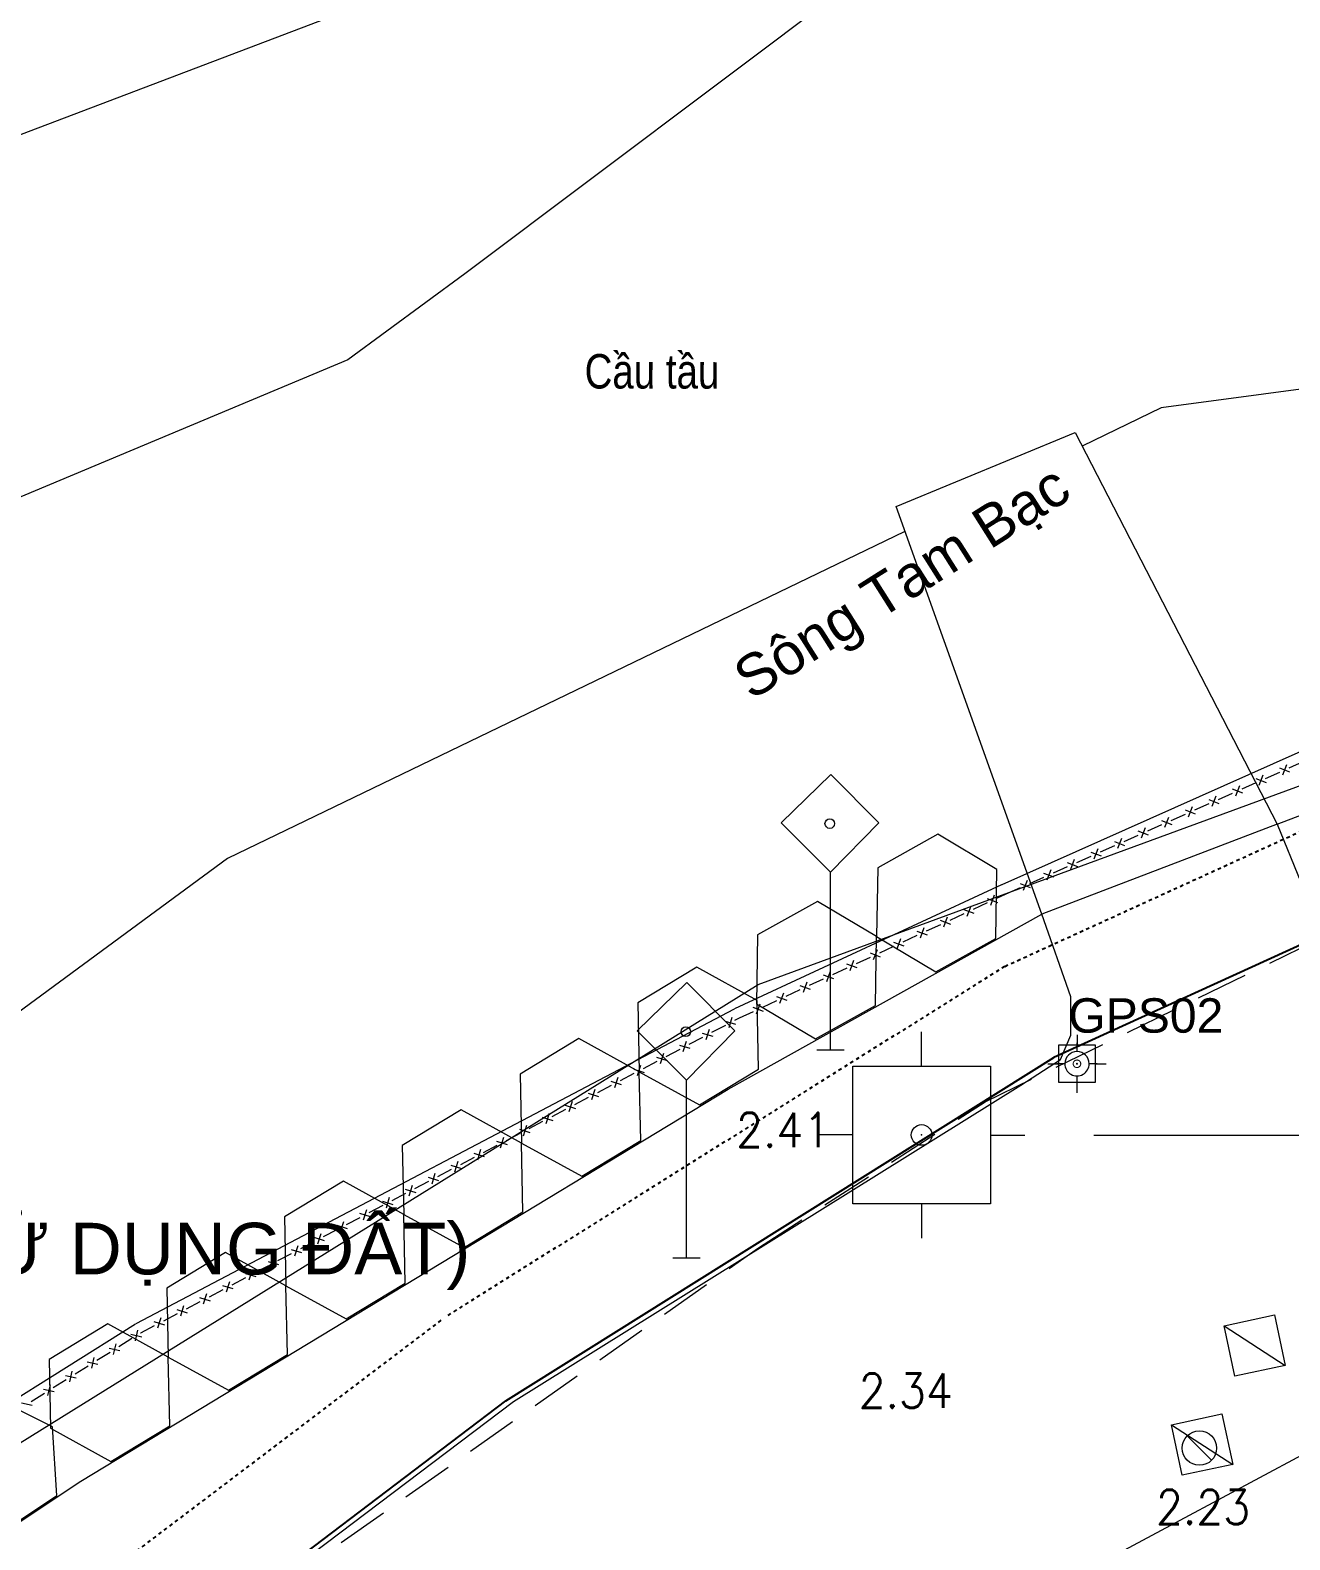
# Model space of a CAD drawing. Header units: millimetres. Extents: x 583747 to 595948, y 2304962 to 2309584.
# Drawn here: x 595649.03 to 595685.62, y 2307348.87 to 2307392.74 of the extents above; entities that cross this region are included whole.
import ezdxf
from ezdxf.enums import TextEntityAlignment as Align
from ezdxf.xclip import XClip

# ---------------------------------------------------------------- set-up
doc = ezdxf.new("R2010")
doc.units = ezdxf.units.MM
doc.linetypes.add('DASHDOT', pattern=[1, 0.5, -0.25, 0, -0.25])
doc.linetypes.add('{Long Duong}', pattern=[2.3, 1.5, -0.8])
for name, color, linetype, lineweight in [('00_nen', 8, 'Continuous', 5), ('Code Cao do', 7, 'Continuous', 0), ('Duong RG Thua', 7, 'Continuous', 0), ('Ghi chu nha', 7, 'Continuous', 0), ('Ghi chu SH diem do cao', 7, 'Continuous', 0), ('KT-Chu viet', 255, 'Continuous', 20), ('KT-DV', 7, 'Continuous', 0), ('KT-NEN', 7, 'Continuous', 0), ('Level 63', 7, 'Continuous', 0), ('Long Duong_ Phan Cach chat lieu rair mat', 7, 'Continuous', 0), ('Nen dc cb Hong bang', 253, 'Continuous', 60)]:
    doc.layers.add(name, color=color, linetype=linetype, lineweight=lineweight)
doc.layers.add('A-PLOT LINE', color=6, linetype='DASHDOT')
doc.layers.add('AFP-KERB-LINE', color=2, linetype='Continuous')
doc.styles.add('font unicode ccu', font='arial.ttf')
doc.styles.add('ghicu', font='Vnarial.ttf', dxfattribs={"width": 0.8, "height": 1})
doc.styles.get("Standard").update_dxf_attribs({"font": 'arial.ttf'})
doc.styles.add('Style-.VnArial', font='Vnarial.ttf')
doc.styles.add('Style-STANDARD', font='STANDARD.shx')
doc.dimstyles.new('ISO-25', dxfattribs={"dimtxt": 2.5, "dimasz": 2.5, "dimexe": 1.25, "dimexo": 0.625, "dimtad": 1, "dimtxsty": 'Standard', "dimcen": 2.5, "dimadec": 0, "dimazin": 0, "dimtfac": 1, "dimtmove": 0, "dimatfit": 3, "dimfxl": 1, "dimarcsym": 0})

# ---------------------------------------------------------------- blocks, each defined once
blk = doc.blocks.new('road')
at = {"layer": 'AFP-KERB-LINE'}
for p, q in [((3526925, 1342140), (3519506, 1334836)), ((3507963, 1320014), (3519506, 1334836)), ((3507963, 1320014), (3519506, 1334836)), ((3498970, 1306081), (3507963, 1320014)), ((3498970, 1306081), (3507963, 1320014))]:
    blk.add_line(p, q, dxfattribs=at)
blk = doc.blocks.new('PLOT')
at = {"layer": 'A-PLOT LINE', "color": 251}
for p, q in [((3517261, 1336835), (3524916, 1344368)), ((3517261, 1336835), (3505514, 1321753)), ((3496449, 1307708), (3505442, 1321641))]:
    blk.add_line(p, q, dxfattribs=at)
blk = doc.blocks.new('DV')
ref = blk.add_blockref('PLOT', (-3147123, 179596, 0), dxfattribs=dict(rotation=340.0000000045929))
XClip(ref).set_block_clipping_path([(3437700.5976729654, 868981.9081885163), (3912891.8375199828, 1041937.3750337446), (3715693.8178756535, 1583734.481302836), (3240502.5780286361, 1410779.0144576086)])
at = {"layer": 'AFP-KERB-LINE'}
ref = blk.add_blockref('road', (-3147123, 179596, 0), dxfattribs=dict(at, rotation=340.0000000045929))
XClip(ref).set_block_clipping_path([(3424978.7776903473, 904726.3076186823), (3853099.8617473282, 1060549.6388383387), (3670662.8681027722, 1561791.1594749615), (3242541.7840457913, 1405967.828255306)])
blk = doc.blocks.new('nen dc cb Hong bang')
at = {"layer": '00_nen', "color": 0, "linetype": 'ByBlock', "lineweight": -2}
for p, q in [((-102.674, 173.022), (-93.199, 176.471)), ((-109.936, 172.507), (-106.177, 173.875)), ((-108.056, 173.191), (-108.399, 174.131)), ((-106.177, 173.875), (-104.809, 170.116)), ((-111.083, 172.593, -62.12), (-110.332, 172.866, -62.12)), ((-108.568, 168.748), (-109.936, 172.507)), ((-105.493, 171.996), (-104.553, 172.338)), ((-109.252, 170.628), (-110.192, 170.286)), ((-104.809, 170.116), (-108.568, 168.748)), ((-106.688, 169.432), (-106.346, 168.493)), ((-99.389, 160.12, -62.12), (-93.388, 166.828, -62.12)), ((-112.94, 165.48, -62.12), (-112.188, 165.754, -62.12))]:
    blk.add_line(p, q, dxfattribs=at)
at = {"layer": '00_nen', "color": 0, "linetype": 'ByBlock', "lineweight": -2, "flags": 128}
for points, elevation in [([(-120.821, 201.964), (-128.424, 190.277), (-130.756, 186.765), (-154.064, 165.184), (-163.334, 143.658), (-165.695, 138.872), (-171.478, 119.474), (-172.851, 114.957), (-178.296, 99.246), (-185.979, 85.939)], -63.12), ([(285.686, 123.966), (251.459, 165.722), (201.033, 231.763), (169.864, 270.402), (165.463, 275.185), (122.273, 331.12), (101.006, 361.786), (11.014, 303.934), (-32.794, 273.465), (-91.245, 233.492), (-141.92, 189.66), (-195.044, 143.619), (-214.919, 121.833), (-226.156, 101.873), (-233.107, 83.018), (-246.7, 35.603), (-271.861, -56.452)], -62.12), ([(-11.063, 265.246), (-25.725, 253.872), (-26.356, 253.478), (-27.006, 253.099), (-50.269, 232.263), (-51.534, 231.492), (-54.626, 228.914), (-94.921, 200.443), (-108.079, 193.548), (-109.858, 191.717)], -62.12), ([(-106.289, 178.537), (-114.331, 188.215), (-110.185, 192.019), (-100.766, 183.341), (-106.289, 178.537)], -62.12), ([(-113.839, 187.622), (-129.07, 171.952), (-138.787, 157.32), (-141.284, 155.008), (-142.277, 152.702), (-159.395, 118.008), (-159.509, 117.627), (-163.195, 110.012)], -62.12), ([(-181.833, 8.116), (-183.403, 9.252), (-192.428, 34.048), (-185.211, 64.686), (-176.641, 86.875), (-155.445, 120.091), (-113.333, 173.792), (-99.379, 185.59)], -62.12), ([(-100.766, 183.341), (-98.917, 184.941)], -62.12), ([(-100.766, 183.341), (-99.538, 181.996), (-98.45, 181.072), (-97.974, 181.017), (-97.487, 181.345), (-96.887, 182.088)], -62.12), ([(-180.753, 9.277), (-189.329, 33.713), (-187.934, 47.992), (-186.949, 52.521), (-183.245, 63.934), (-175.585, 84.96), (-159.71, 109.548), (-147.156, 125.854), (-126.871, 153.486), (-113.109, 170.638), (-106.289, 178.537)], -62.12), ([(-131.5, 135.316), (-124.85, 146.036), (-115.854, 159.967), (-105.16, 173.662), (-104.335, 174.757), (-104.295, 175.523), (-104.675, 176.568), (-106.289, 178.537)], -62.12)]:
    blk.add_lwpolyline(points, dxfattribs=dict(at, elevation=elevation))
at = {"layer": '00_nen', "color": 0, "linetype": 'ByBlock', "lineweight": -2, "elevation": -62.12}
for points in [[(-110.707, 172.73), (-112.472, 177.578), (-114.318, 178.439), (-113.444, 180.247), (-111.649, 179.41), (-112.472, 177.578)], [(-112.564, 165.617), (-114.329, 170.466), (-116.174, 171.326), (-115.3, 173.134), (-113.505, 172.298), (-114.329, 170.466)], [(-97.218, 169.116), (-95.15, 168.641)], [(-97.666, 165.89), (-95.599, 165.415)]]:
    blk.add_lwpolyline(points, dxfattribs=at)
for points in [[(-111.232, 178.168), (-110.575, 176.279), (-108.61, 175.904), (-107.303, 177.418), (-107.961, 179.307), (-109.925, 179.682)], [(-113.846, 175.14), (-113.189, 173.251), (-111.224, 172.876), (-109.917, 174.39), (-110.575, 176.279), (-112.539, 176.654)], [(-116.432, 172.089), (-115.707, 170.225), (-113.73, 169.921), (-112.479, 171.481), (-113.204, 173.345), (-115.181, 173.649)], [(-118.935, 168.969), (-118.21, 167.105), (-116.233, 166.801), (-114.982, 168.361), (-115.707, 170.225), (-117.684, 170.529)], [(-97.218, 169.116), (-95.946, 169.912), (-95.15, 168.641), (-96.422, 167.845)], [(-121.439, 165.849), (-120.713, 163.985), (-118.737, 163.681), (-117.485, 165.241), (-118.21, 167.105), (-120.187, 167.409)], [(-97.666, 165.89), (-96.395, 166.686), (-95.599, 165.415), (-96.87, 164.619)], [(-123.942, 162.729), (-123.217, 160.865), (-121.24, 160.561), (-119.988, 162.121), (-120.713, 163.985), (-122.69, 164.289)], [(-126.445, 159.609), (-125.72, 157.745), (-123.743, 157.442), (-122.491, 159.001), (-123.217, 160.865), (-125.193, 161.169)], [(-128.948, 156.489), (-128.223, 154.626), (-126.246, 154.322), (-124.995, 155.882), (-125.72, 157.745), (-127.697, 158.049)], [(-131.353, 153.294), (-130.549, 151.463), (-128.561, 151.244), (-127.377, 152.856), (-128.182, 154.687), (-130.17, 154.906)]]:
    blk.add_lwpolyline(points, close=True, dxfattribs=at)
at = {"layer": '00_nen', "color": 0, "linetype": 'ByBlock', "lineweight": -2}
for centre, radius in [((-112.98, 178.9, -62.12), 0.141), ((-114.836, 171.787, -62.12), 0.141), ((-107.372, 171.312, -62.12), 0.3), ((-107.372, 171.312, -62.12), 0.3), ((-107.372, 171.312), 0.3)]:
    blk.add_circle(centre, radius, dxfattribs=at)
blk.add_point((-107.378, 171.314, -59.934), dxfattribs=at)
at = {"layer": '00_nen', "color": 0, "linetype": 'ByBlock', "lineweight": -2, "style": 'ghicu', "width": 0.8}
blk.add_text('CÇu tÇu', height=1, rotation=20, dxfattribs=at).set_placement((-124.008, 188.337, -62.118))
blk = doc.blocks.new('KV1_2')
at = {"layer": 'Ghi chu SH diem do cao', "color": 1, "linetype": 'Continuous', "lineweight": 0}
for p, q in [((0, 12.25), (0, 7.07)), ((-7.07, 0), (-11.78, 0)), ((11.78, 0), (7.07, 0)), ((0, -7.07), (0, -12.25))]:
    blk.add_line(p, q, dxfattribs=at)
for start, end in [(0, 180), (180, 0)]:
    blk.add_arc((0, 0), 7.07, start, end, dxfattribs=at)
blk.add_point((0, 0), dxfattribs=at)
blk = doc.blocks.new('*U39')
at = {"layer": 'Level 63', "linetype": 'Continuous', "lineweight": 0}
for points in [[(-5, 18.3), (-6.6, 24.3, 1), (6.4, -23.9), (4.8, -17.9, -1)], [(-6.3, 0.2, 1), (6.2, 0.2, 1)]]:
    blk.add_hatch(color=7, dxfattribs=at).paths.add_polyline_path(points)
at = {"layer": 'Level 63', "color": 7, "linetype": 'Continuous', "lineweight": 13}
for p, q in [((-106, 106.1), (-106, -105.7)), ((105.8, 106.1), (-106, 106.1)), ((1.3, 166.1), (1.3, 106.1)), ((105.8, -105.7), (105.8, 106.1)), ((-167.3, 0.2), (-106, 0.2)), ((105.8, 0.2), (167.1, 0.2)), ((-106, -105.7), (105.8, -105.7)), ((-0.1, -105.7), (-0.1, -165.7))]:
    blk.add_line(p, q, dxfattribs=at)
blk = doc.blocks.new('*U40')
at = {"layer": 'Level 63', "linetype": 'Continuous', "lineweight": 0, "extrusion": (0, 0, -1)}
blk.add_hatch(color=7, dxfattribs=at).paths.add_polyline_path([(5, 18.3), (6.6, 24.3, 1), (-6.4, -23.9), (-4.8, -17.9, -1)])
at = {"layer": 'Level 63', "color": 7, "linetype": 'Continuous', "lineweight": 13}
blk.add_blockref('*U39', (0, 0), dxfattribs=at)
blk = doc.blocks.new('wwww1')
at = {"layer": 'Duong RG Thua', "color": 3, "lineweight": 0}
for p, q in [((595677.094, 2307367.957), (595686.886, 2307372.324)), ((595669.335, 2307364.352), (595677.09, 2307367.955)), ((595651.935, 2307355.196), (595669.322, 2307364.346)), ((595634.114, 2307344.031), (595651.915, 2307355.185))]:
    blk.add_line(p, q, dxfattribs=at)
at = {"layer": 'Duong RG Thua', "color": 7, "linetype": 'Continuous', "lineweight": 0}
for p, q in [((595685.358, 2307371.437), (595685.243, 2307371.14)), ((595685.436, 2307371.349), (595685.847, 2307371.532)), ((595684.467, 2307371.04), (595684.764, 2307370.926)), ((595684.673, 2307371.132), (595684.558, 2307370.835)), ((595684.751, 2307371.043), (595685.162, 2307371.226)), ((595685.152, 2307371.346), (595685.449, 2307371.231)), ((595683.381, 2307370.432), (595683.792, 2307370.615)), ((595683.782, 2307370.735), (595684.079, 2307370.62)), ((595683.988, 2307370.826), (595683.873, 2307370.529)), ((595684.066, 2307370.738), (595684.477, 2307370.921)), ((595682.412, 2307370.124), (595682.709, 2307370.01)), ((595682.618, 2307370.215), (595682.503, 2307369.918)), ((595682.696, 2307370.127), (595683.107, 2307370.31)), ((595683.097, 2307370.429), (595683.394, 2307370.315)), ((595683.303, 2307370.521), (595683.188, 2307370.224)), ((595681.326, 2307369.516), (595681.737, 2307369.699)), ((595681.727, 2307369.818), (595682.024, 2307369.704)), ((595681.933, 2307369.91), (595681.818, 2307369.613)), ((595682.011, 2307369.821), (595682.422, 2307370.004)), ((595680.563, 2307369.299), (595680.449, 2307369.002)), ((595680.641, 2307369.21), (595681.052, 2307369.394)), ((595681.042, 2307369.513), (595681.339, 2307369.399)), ((595681.248, 2307369.604), (595681.134, 2307369.307)), ((595679.672, 2307368.902), (595679.969, 2307368.788)), ((595679.878, 2307368.993), (595679.764, 2307368.696)), ((595679.956, 2307368.905), (595680.367, 2307369.088)), ((595680.357, 2307369.207), (595680.654, 2307369.093)), ((595678.508, 2307368.382), (595678.394, 2307368.085)), ((595678.586, 2307368.294), (595678.997, 2307368.477)), ((595678.987, 2307368.596), (595679.284, 2307368.482)), ((595679.193, 2307368.688), (595679.079, 2307368.391)), ((595679.271, 2307368.599), (595679.682, 2307368.783)), ((595677.617, 2307367.986), (595677.914, 2307367.871)), ((595677.823, 2307368.077), (595677.709, 2307367.78)), ((595677.901, 2307367.988), (595678.312, 2307368.172)), ((595678.302, 2307368.291), (595678.599, 2307368.177)), ((595676.66, 2307367.549), (595676.959, 2307367.439)), ((595676.864, 2307367.644), (595676.754, 2307367.345)), ((595676.944, 2307367.556), (595677.216, 2307367.683)), ((595677.216, 2307367.683), (595677.627, 2307367.866)), ((595675.583, 2307366.924), (595675.991, 2307367.114)), ((595675.98, 2307367.233), (595676.279, 2307367.123)), ((595676.184, 2307367.328), (595676.074, 2307367.029)), ((595676.263, 2307367.24), (595676.671, 2307367.43)), ((595674.619, 2307366.601), (595674.918, 2307366.491)), ((595674.824, 2307366.696), (595674.714, 2307366.397)), ((595674.903, 2307366.608), (595675.311, 2307366.798)), ((595675.3, 2307366.917), (595675.598, 2307366.807)), ((595675.504, 2307367.012), (595675.394, 2307366.713)), ((595673.543, 2307365.976), (595673.951, 2307366.166)), ((595673.939, 2307366.285), (595674.238, 2307366.175)), ((595674.143, 2307366.38), (595674.034, 2307366.081)), ((595674.223, 2307366.292), (595674.631, 2307366.482)), ((595672.783, 2307365.747), (595672.673, 2307365.449)), ((595672.863, 2307365.66), (595673.271, 2307365.85)), ((595673.259, 2307365.969), (595673.558, 2307365.859)), ((595673.463, 2307366.063), (595673.354, 2307365.765)), ((595671.899, 2307365.337), (595672.198, 2307365.227)), ((595672.103, 2307365.431), (595671.993, 2307365.133)), ((595672.182, 2307365.344), (595672.59, 2307365.534)), ((595672.579, 2307365.653), (595672.878, 2307365.543)), ((595670.822, 2307364.712), (595671.23, 2307364.902)), ((595671.218, 2307365.021), (595671.517, 2307364.911)), ((595671.423, 2307365.115), (595671.313, 2307364.817)), ((595671.502, 2307365.028), (595671.91, 2307365.218)), ((595670.062, 2307364.483), (595669.953, 2307364.185)), ((595670.142, 2307364.396), (595670.55, 2307364.586)), ((595670.538, 2307364.705), (595670.837, 2307364.595)), ((595670.743, 2307364.799), (595670.633, 2307364.501)), ((595669.048, 2307363.99), (595669.352, 2307363.895)), ((595669.247, 2307364.095), (595669.152, 2307363.791)), ((595669.331, 2307364.011), (595669.462, 2307364.08)), ((595669.462, 2307364.08), (595669.87, 2307364.27)), ((595669.858, 2307364.389), (595670.157, 2307364.279)), ((595668.003, 2307363.313), (595668.402, 2307363.522)), ((595668.384, 2307363.641), (595668.688, 2307363.546)), ((595668.584, 2307363.745), (595668.489, 2307363.441)), ((595668.667, 2307363.662), (595669.065, 2307363.872)), ((595667.34, 2307362.963), (595667.738, 2307363.173)), ((595667.72, 2307363.292), (595668.024, 2307363.197)), ((595667.92, 2307363.396), (595667.825, 2307363.092)), ((595666.592, 2307362.698), (595666.498, 2307362.394)), ((595666.676, 2307362.614), (595667.074, 2307362.824)), ((595667.057, 2307362.942), (595667.361, 2307362.847)), ((595667.256, 2307363.047), (595667.161, 2307362.743)), ((595665.729, 2307362.244), (595666.033, 2307362.149)), ((595665.929, 2307362.348), (595665.834, 2307362.044)), ((595666.012, 2307362.265), (595666.41, 2307362.474)), ((595666.393, 2307362.593), (595666.697, 2307362.498)), ((595664.685, 2307361.566), (595665.083, 2307361.776)), ((595665.066, 2307361.894), (595665.369, 2307361.8)), ((595665.265, 2307361.999), (595665.17, 2307361.695)), ((595665.349, 2307361.916), (595665.747, 2307362.125)), ((595664.021, 2307361.217), (595664.419, 2307361.427)), ((595664.402, 2307361.545), (595664.706, 2307361.45)), ((595664.601, 2307361.65), (595664.506, 2307361.346)), ((595663.274, 2307360.951), (595663.179, 2307360.647)), ((595663.357, 2307360.868), (595663.756, 2307361.077)), ((595663.738, 2307361.196), (595664.042, 2307361.101)), ((595663.938, 2307361.3), (595663.843, 2307360.997)), ((595662.411, 2307360.497), (595662.715, 2307360.403)), ((595662.61, 2307360.602), (595662.515, 2307360.298)), ((595662.694, 2307360.519), (595663.092, 2307360.728)), ((595663.074, 2307360.847), (595663.378, 2307360.752)), ((595661.366, 2307359.82), (595661.764, 2307360.03)), ((595661.747, 2307360.148), (595662.051, 2307360.053)), ((595661.946, 2307360.253), (595661.852, 2307359.949)), ((595662.03, 2307360.169), (595662.428, 2307360.379)), ((595660.703, 2307359.471), (595661.101, 2307359.68)), ((595661.083, 2307359.799), (595661.387, 2307359.704)), ((595661.283, 2307359.903), (595661.188, 2307359.6)), ((595659.955, 2307359.205), (595659.86, 2307358.901)), ((595660.039, 2307359.122), (595660.437, 2307359.331)), ((595660.42, 2307359.45), (595660.723, 2307359.355)), ((595660.619, 2307359.554), (595660.524, 2307359.25)), ((595659.092, 2307358.751), (595659.396, 2307358.656)), ((595659.292, 2307358.856), (595659.197, 2307358.552)), ((595659.375, 2307358.772), (595659.773, 2307358.982)), ((595659.756, 2307359.1), (595660.06, 2307359.006)), ((595658.048, 2307358.074), (595658.446, 2307358.283)), ((595658.428, 2307358.402), (595658.732, 2307358.307)), ((595658.628, 2307358.506), (595658.533, 2307358.202)), ((595658.711, 2307358.423), (595659.11, 2307358.633)), ((595657.384, 2307357.725), (595657.782, 2307357.934)), ((595657.765, 2307358.053), (595658.069, 2307357.958)), ((595657.964, 2307358.157), (595657.869, 2307357.853)), ((595656.637, 2307357.459), (595656.542, 2307357.155)), ((595656.72, 2307357.375), (595657.118, 2307357.585)), ((595657.101, 2307357.703), (595657.405, 2307357.608)), ((595657.3, 2307357.808), (595657.206, 2307357.504)), ((595655.774, 2307357.005), (595656.077, 2307356.91)), ((595655.973, 2307357.109), (595655.878, 2307356.805)), ((595656.057, 2307357.026), (595656.455, 2307357.236)), ((595656.437, 2307357.354), (595656.741, 2307357.259)), ((595654.729, 2307356.327), (595655.127, 2307356.537)), ((595655.11, 2307356.656), (595655.414, 2307356.561)), ((595655.309, 2307356.76), (595655.214, 2307356.456)), ((595655.393, 2307356.677), (595655.791, 2307356.886)), ((595654.065, 2307355.978), (595654.464, 2307356.188)), ((595654.446, 2307356.306), (595654.75, 2307356.211)), ((595654.646, 2307356.411), (595654.551, 2307356.107)), ((595653.318, 2307355.712), (595653.223, 2307355.408)), ((595653.402, 2307355.629), (595653.8, 2307355.839)), ((595653.782, 2307355.957), (595654.086, 2307355.862)), ((595653.982, 2307356.062), (595653.887, 2307355.758)), ((595652.455, 2307355.259), (595652.759, 2307355.164)), ((595652.654, 2307355.363), (595652.56, 2307355.059)), ((595652.738, 2307355.28), (595653.136, 2307355.489)), ((595653.119, 2307355.608), (595653.423, 2307355.513)), ((595651.433, 2307354.529), (595651.815, 2307354.768)), ((595651.788, 2307354.885), (595652.099, 2307354.813)), ((595651.979, 2307355.004), (595651.908, 2307354.694)), ((595652.069, 2307354.927), (595652.074, 2307354.93)), ((595652.074, 2307354.93), (595652.472, 2307355.14)), ((595650.798, 2307354.131), (595651.179, 2307354.37)), ((595651.153, 2307354.486), (595651.463, 2307354.415)), ((595651.344, 2307354.606), (595651.272, 2307354.296)), ((595650.162, 2307353.732), (595650.544, 2307353.971)), ((595650.517, 2307354.088), (595650.827, 2307354.017)), ((595650.708, 2307354.207), (595650.637, 2307353.897)), ((595649.527, 2307353.334), (595649.908, 2307353.573)), ((595649.882, 2307353.69), (595650.192, 2307353.618)), ((595650.073, 2307353.809), (595650.001, 2307353.499)), ((595648.891, 2307352.936), (595649.273, 2307353.175)), ((595649.246, 2307353.292), (595649.556, 2307353.22)), ((595649.437, 2307353.411), (595649.365, 2307353.101)), ((595648.611, 2307352.894), (595648.921, 2307352.822))]:
    blk.add_line(p, q, dxfattribs=at)
at = {"layer": 'Duong RG Thua', "color": 7, "lineweight": 0}
blk.add_line((595682.474, 2307351.931), (595683.181, 2307351.224), dxfattribs=at)
blk.add_circle((595682.828, 2307351.577), 0.5, dxfattribs=at)
at = {"layer": 'Long Duong_ Phan Cach chat lieu rair mat', "color": 4, "linetype": '{Long Duong}', "lineweight": 0}
for p, q in [((595676.602, 2307361.641), (595688.497, 2307367.437)), ((595670.015, 2307357.399), (595676.602, 2307361.641)), ((595656.018, 2307347.501), (595670.015, 2307357.399))]:
    blk.add_line(p, q, dxfattribs=at)
at = {"layer": 'Ghi chu SH diem do cao', "color": 1, "linetype": 'Continuous', "lineweight": 0, "xscale": 0.05, "yscale": 0.05, "zscale": 0.05, "rotation": 359.9972999999998}
blk.add_blockref('KV1_2', (595679.271, 2307362.747), dxfattribs=at)
at = {"layer": 'Level 63', "color": 7, "linetype": 'Continuous', "lineweight": 13, "ltscale": 0.01, "xscale": 0.0050890997707656, "yscale": 0.0050890997707656, "zscale": 0.0050890997707656}
blk.add_blockref('*U40', (595679.271, 2307362.746), dxfattribs=at)
at = {"layer": 'Code Cao do', "color": 6, "linetype": 'Continuous', "lineweight": 0, "style": 'Style-STANDARD'}
for s, p in [('2.41', (595669.369, 2307360.826)), ('2.34', (595672.928, 2307353.246)), ('2.23', (595681.569, 2307349.864))]:
    blk.add_text(s, height=1, rotation=359.9973, dxfattribs=at).set_placement(p, align=Align.MIDDLE_LEFT)
at = {"layer": 'Ghi chu nha', "color": 7, "linetype": 'Continuous', "lineweight": 0, "style": 'Style-.VnArial'}
for s, height, rotation, p in [('S«ng Tam B¹c', 1.2, 32.3299, (595674.172, 2307376.763)), ('GPS02', 1, 359.9973, (595681.271, 2307364.151))]:
    blk.add_text(s, height=height, rotation=rotation, dxfattribs=at).set_placement(p, align=Align.MIDDLE_CENTER)

msp = doc.modelspace()

# ---------------------------------------------------------------- block references
at = {"layer": 'KT-NEN', "color": 7, "lineweight": 0}
msp.add_blockref('wwww1', (0.167, -0.045, -0.002), dxfattribs=at)

# ---------------------------------------------------------------- next in the draw order: block references
at = {"layer": 'KT-DV', "xscale": 0.001, "yscale": 0.001, "zscale": 0.001}
msp.add_blockref('DV', (595062.094, 2307132.697), dxfattribs=at)
at = {"layer": 'Nen dc cb Hong bang', "color": 250, "lineweight": 5, "transparency": 33554559}
ref = msp.add_blockref('nen dc cb Hong bang', (595717.055, 2307162.892, 62.118), dxfattribs=dict(at, rotation=339.9497468043105))
XClip(ref).set_block_clipping_path([(-203.3197306411, -233.6640955163), (218.1103911197, -79.8573456709), (46.3376134067, 390.7996488991), (-375.0925083541, 236.9928990537)])

# ---------------------------------------------------------------- next in the draw order: texts
at = {"style": 'font unicode ccu'}
msp.add_text('RANH ĐẤT( THEO GIẤY CHỨNG NHẬN QUYỀN SỬ DỤNG ĐẤT)', height=1.5, dxfattribs=at).set_placement((595599.334, 2307356.58))

# ---------------------------------------------------------------- next in the draw order: leaders
at = {"layer": 'KT-Chu viet'}
for points in [[(595659.375, 2307334.588, 0), (595643.066, 2307356.036, 0), (595599.418, 2307356.036, 0)], [(595653.915, 2307330.444), (595636.902, 2307352.821), (595599.542, 2307352.821)]]:
    msp.add_leader(points, dimstyle='ISO-25', override={"dimasz": 2, "dimtad": 0, "dimzin": 0, "dimfxl": 4, "dimtfill": 1, "dimarcsym": 2}, dxfattribs=at)

doc.saveas('drawing.dxf')
